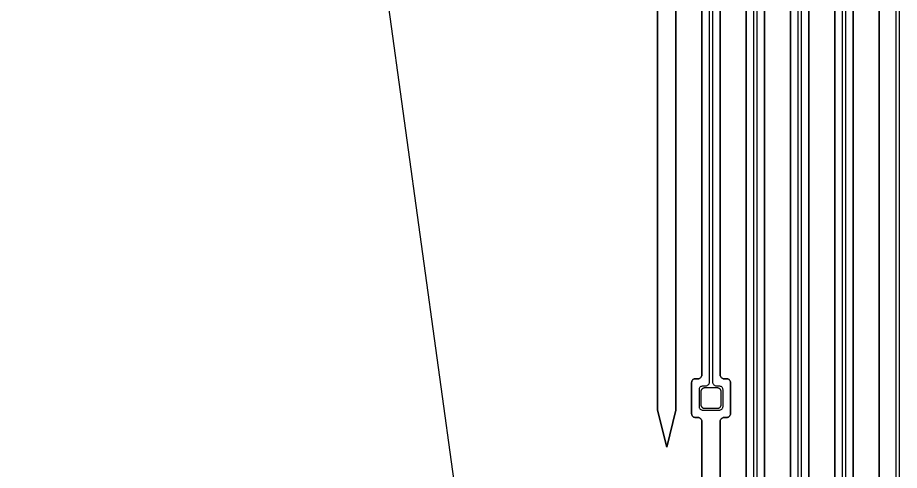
# Model space of a CAD drawing. Header units: metres. Extents: x -1550 to 1550, y -904 to 26100.
# Drawn here: x -488.5 to -11, y 849.7 to 1095.1 of the extents above; entities that cross this region are included whole.
import ezdxf

# ---------------------------------------------------------------- set-up
doc = ezdxf.new("R2010")
doc.units = ezdxf.units.M
for name, color, linetype in [('Electrodes', 2, 'CONTINUOUS'), ('Metal', 4, 'CONTINUOUS'), ('Polyimide', 3, 'CONTINUOUS'), ('Polyimide_Negative', 5, 'CONTINUOUS')]:
    doc.layers.add(name, color=color, linetype=linetype)

msp = doc.modelspace()

# ---------------------------------------------------------------- linework, layer by layer
at = {"layer": 'Electrodes'}
msp.add_lwpolyline([(-109.5, 883.39), (-109.36, 883.39), (-109.23, 883.41), (-109.09, 883.43), (-108.96, 883.46), (-108.83, 883.5), (-108.7, 883.55), (-108.58, 883.61), (-108.46, 883.68), (-108.35, 883.75), (-108.24, 883.84), (-108.13, 883.93), (-108.04, 884.02), (-107.95, 884.13), (-107.87, 884.24), (-107.79, 884.35), (-107.72, 884.47), (-107.67, 884.59), (-107.62, 884.72), (-107.57, 884.85), (-107.54, 884.98), (-107.52, 885.12), (-107.5, 885.25), (-107.5, 885.39), (-107.5, 892.39), (-107.5, 892.53), (-107.52, 892.66), (-107.54, 892.8), (-107.57, 892.93), (-107.62, 893.06), (-107.67, 893.19), (-107.72, 893.31), (-107.79, 893.43), (-107.87, 893.54), (-107.95, 893.65), (-108.04, 893.75), (-108.13, 893.85), (-108.24, 893.94), (-108.35, 894.02), (-108.46, 894.1), (-108.58, 894.16), (-108.7, 894.22), (-108.83, 894.27), (-108.96, 894.31), (-109.09, 894.35), (-109.23, 894.37), (-109.36, 894.38), (-109.5, 894.39), (-116.5, 894.39), (-116.64, 894.38), (-116.77, 894.37), (-116.91, 894.35), (-117.04, 894.31), (-117.17, 894.27), (-117.3, 894.22), (-117.42, 894.16), (-117.54, 894.1), (-117.65, 894.02), (-117.76, 893.94), (-117.87, 893.85), (-117.96, 893.75), (-118.05, 893.65), (-118.13, 893.54), (-118.21, 893.43), (-118.28, 893.31), (-118.33, 893.19), (-118.38, 893.06), (-118.43, 892.93), (-118.46, 892.8), (-118.48, 892.66), (-118.5, 892.53), (-118.5, 892.39), (-118.5, 885.39), (-118.5, 885.25), (-118.48, 885.12), (-118.46, 884.98), (-118.43, 884.85), (-118.38, 884.72), (-118.33, 884.59), (-118.28, 884.47), (-118.21, 884.35), (-118.13, 884.24), (-118.05, 884.13), (-117.96, 884.02), (-117.87, 883.93), (-117.76, 883.84), (-117.65, 883.75), (-117.54, 883.68), (-117.42, 883.61), (-117.3, 883.55), (-117.17, 883.5), (-117.04, 883.46), (-116.91, 883.43), (-116.77, 883.41), (-116.64, 883.39), (-116.5, 883.39), (-109.5, 883.39)], close=True, dxfattribs=at)
at = {"layer": 'Metal'}
for points in [[(-114, 11993.5), (-114, 897.39), (-114.03, 897.04), (-114.12, 896.7), (-114.27, 896.39), (-114.47, 896.1), (-114.71, 895.86), (-115, 895.66), (-115.32, 895.51), (-115.65, 895.42), (-116, 895.39), (-117.5, 895.39), (-117.85, 895.36), (-118.18, 895.27), (-118.5, 895.12), (-118.79, 894.92), (-119.03, 894.67), (-119.23, 894.39), (-119.38, 894.07), (-119.47, 893.74), (-119.5, 893.39), (-119.5, 884.39), (-119.47, 884.04), (-119.38, 883.7), (-119.23, 883.39), (-119.03, 883.1), (-118.79, 882.86), (-118.5, 882.66), (-118.18, 882.51), (-117.85, 882.42), (-117.5, 882.39), (-108.5, 882.39), (-108.15, 882.42), (-107.82, 882.51), (-107.5, 882.66), (-107.21, 882.86), (-106.97, 883.1), (-106.77, 883.39), (-106.62, 883.7), (-106.53, 884.04), (-106.5, 884.39), (-106.5, 893.39), (-106.53, 893.74), (-106.62, 894.07), (-106.77, 894.39), (-106.97, 894.67), (-107.21, 894.92), (-107.5, 895.12), (-107.82, 895.27), (-108.15, 895.36), (-108.5, 895.39), (-110, 895.39), (-110.35, 895.42), (-110.68, 895.51), (-111, 895.66), (-111.29, 895.86), (-111.53, 896.1), (-111.73, 896.39), (-111.88, 896.7), (-111.97, 897.04), (-112, 897.39), (-112, 11993.5)], [(-90, 11993.5), (-90, 643.42)], [(-88, 643.42), (-88, 11993.5)], [(-66, 11993.5), (-66, 389.45)], [(-64, 389.45), (-64, 11993.5)], [(-42, 11993.5), (-42, 135.48)], [(-40, 135.48), (-40, 11993.5)], [(-13, 11993.5), (-13, -118.48)], [(-11, -118.48), (-11, 11993.5)]]:
    msp.add_lwpolyline(points, dxfattribs=at)
at = {"layer": 'Polyimide'}
for points in [[(-118, 628.39), (-118, 876.39), (-118.03, 876.74), (-118.12, 877.07), (-118.27, 877.39), (-118.47, 877.67), (-118.71, 877.92), (-119, 878.12), (-119.32, 878.27), (-119.65, 878.36), (-120, 878.39), (-121.5, 878.39), (-121.85, 878.42), (-122.18, 878.51), (-122.5, 878.66), (-122.79, 878.86), (-123.03, 879.1), (-123.23, 879.39), (-123.38, 879.7), (-123.47, 880.04), (-123.5, 880.39), (-123.5, 897.39), (-123.47, 897.74), (-123.38, 898.07), (-123.23, 898.39), (-123.03, 898.67), (-122.79, 898.92), (-122.5, 899.12), (-122.18, 899.27), (-121.85, 899.36), (-121.5, 899.39), (-120, 899.39), (-119.65, 899.42), (-119.32, 899.51), (-119, 899.66), (-118.71, 899.86), (-118.47, 900.1), (-118.27, 900.39), (-118.12, 900.7), (-118.03, 901.04), (-118, 901.39), (-118, 11978.5)], [(-108, 11978.5), (-108, 901.39), (-107.97, 901.04), (-107.88, 900.7), (-107.73, 900.39), (-107.53, 900.1), (-107.29, 899.86), (-107, 899.66), (-106.68, 899.51), (-106.35, 899.42), (-106, 899.39), (-104.5, 899.39), (-104.15, 899.36), (-103.82, 899.27), (-103.5, 899.12), (-103.21, 898.92), (-102.97, 898.67), (-102.77, 898.39), (-102.62, 898.07), (-102.53, 897.74), (-102.5, 897.39), (-102.5, 880.39), (-102.53, 880.04), (-102.62, 879.7), (-102.77, 879.39), (-102.97, 879.1), (-103.21, 878.86), (-103.5, 878.66), (-103.82, 878.51), (-104.15, 878.42), (-104.5, 878.39), (-106, 878.39), (-106.35, 878.36), (-106.68, 878.27), (-107, 878.12), (-107.29, 877.92), (-107.53, 877.67), (-107.73, 877.39), (-107.88, 877.07), (-107.97, 876.74), (-108, 876.39), (-108, 628.39)], [(-94, 647.42), (-94, 11978.5)], [(-84, 11978.5), (-84, 647.42)], [(-70, 393.45), (-70, 11978.5)], [(-60, 11978.5), (-60, 393.45)], [(-46, 139.48), (-46, 11978.5)], [(-36, 11978.5), (-36, 139.48)], [(-22, -387.48), (-22, -137.48), (-22.5, -137.48), (-22.5, -116.48), (-22, -116.48), (-22, 11978.5)], [(-132, 1130.36), (-132, 882.36), (-137, 862.36), (-142, 882.36), (-142, 1130.36)]]:
    msp.add_lwpolyline(points, dxfattribs=at)
at = {"layer": 'Polyimide_Negative'}
for points in [[(-22, 11978.5), (-22, -116.48), (-22.5, -116.48), (-22.5, -137.48), (-22, -137.48), (-22, -387.48), (-22, -587.48), (-22, -628.09), (-24.31, -635.25), (-25.99, -638.43), (-28.23, -640.89), (-31.03, -642.36), (-36.34, -643.61), (-38.23, -645.59), (-39.87, -649.42), (-40.39, -651.11), (-40.5, -654.04), (-40.5, -665.28), (-46.65, -651.78), (-966, 6040.77)], [(-118, 11978.5), (-118, 901.39), (-118.03, 901.04), (-118.12, 900.7), (-118.27, 900.39), (-118.47, 900.1), (-118.71, 899.86), (-119, 899.66), (-119.32, 899.51), (-119.65, 899.42), (-120, 899.39), (-121.5, 899.39), (-121.85, 899.36), (-122.18, 899.27), (-122.5, 899.12), (-122.79, 898.92), (-123.03, 898.67), (-123.23, 898.39), (-123.38, 898.07), (-123.47, 897.74), (-123.5, 897.39), (-123.5, 880.39), (-123.47, 880.04), (-123.38, 879.7), (-123.23, 879.39), (-123.03, 879.1), (-122.79, 878.86), (-122.5, 878.66), (-122.18, 878.51), (-121.85, 878.42), (-121.5, 878.39), (-120, 878.39), (-119.65, 878.36), (-119.32, 878.27), (-119, 878.12), (-118.71, 877.92), (-118.47, 877.67), (-118.27, 877.39), (-118.12, 877.07), (-118.03, 876.74), (-118, 876.39), (-118, 628.39)], [(-108, 628.39), (-108, 876.39), (-107.97, 876.74), (-107.88, 877.07), (-107.73, 877.39), (-107.53, 877.67), (-107.29, 877.92), (-107, 878.12), (-106.68, 878.27), (-106.35, 878.36), (-106, 878.39), (-104.5, 878.39), (-104.15, 878.42), (-103.82, 878.51), (-103.5, 878.66), (-103.21, 878.86), (-102.97, 879.1), (-102.77, 879.39), (-102.62, 879.7), (-102.53, 880.04), (-102.5, 880.39), (-102.5, 897.39), (-102.53, 897.74), (-102.62, 898.07), (-102.77, 898.39), (-102.97, 898.67), (-103.21, 898.92), (-103.5, 899.12), (-103.82, 899.27), (-104.15, 899.36), (-104.5, 899.39), (-106, 899.39), (-106.35, 899.42), (-106.68, 899.51), (-107, 899.66), (-107.29, 899.86), (-107.53, 900.1), (-107.73, 900.39), (-107.88, 900.7), (-107.97, 901.04), (-108, 901.39), (-108, 11978.5)], [(-94, 11978.5), (-94, 647.42)], [(-84, 647.42), (-84, 11978.5)], [(-70, 11978.5), (-70, 393.45)], [(-60, 393.45), (-60, 11978.5)], [(-46, 11978.5), (-46, 139.48)], [(-36, 139.48), (-36, 11978.5)], [(-142, 1130.36), (-142, 882.36), (-137, 862.36), (-132, 882.36), (-132, 1130.36)]]:
    msp.add_lwpolyline(points, dxfattribs=at)

doc.saveas('drawing.dxf')
